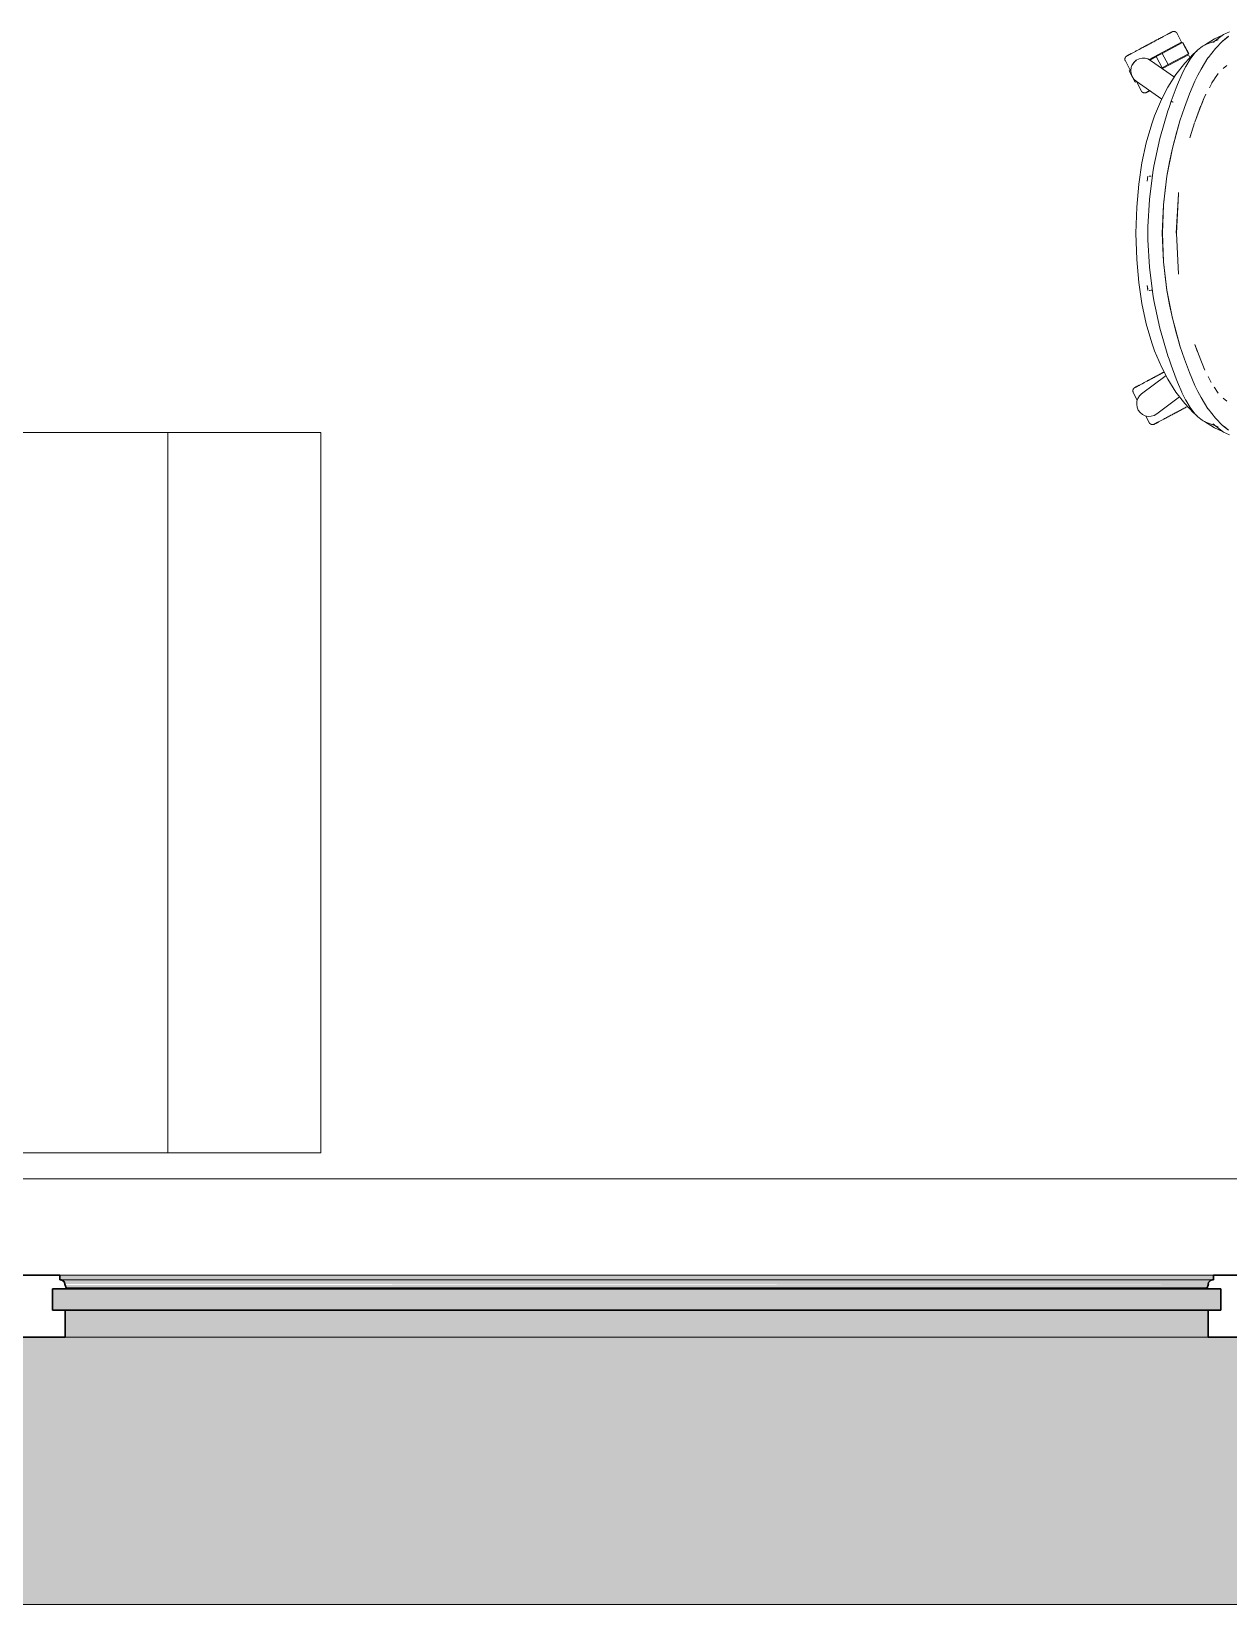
# Model space of a CAD drawing. Header units: millimetres. Extents: x 155927 to 326028, y -36033 to 97293.
# Drawn here: x 212196 to 213525, y 8897 to 10644 of the extents above; entities that cross this region are included whole.
import ezdxf

# ---------------------------------------------------------------- set-up
doc = ezdxf.new("R2010")
doc.units = ezdxf.units.MM
doc.header["$MEASUREMENT"] = 0
for name, color, linetype, lineweight in [('A-GLAZ', 7, 'CONTINUOUS', 9), ('G-IMPT', 8, 'CONTINUOUS', 9), ('I-FURN', 8, 'CONTINUOUS', 9), ('I-WALL', 7, 'CONTINUOUS', 9)]:
    doc.layers.add(name, color=color, linetype=linetype, lineweight=lineweight)

msp = doc.modelspace()

# ---------------------------------------------------------------- hatches: boundary and pattern name
at = {"layer": 'A-GLAZ'}
for points in [[(213504.8, 9257.5), (213508.6, 9257.5), (213508.6, 9262.5), (212227, 9262.5), (212227, 9257.5), (213502.8, 9257.5)], [(213516.6, 9223.6), (213516.6, 9247.5), (212219.1, 9247.5), (212219.1, 9223.6), (213285.6, 9223.6)], [(213502.8, 9252.6), (213504.6, 9256.2), (213504.8, 9257.5), (212229.9, 9257), (212232.6, 9253.9), (212233.3, 9252.6), (213502.4, 9252.6)], [(213285.6, 9248.6), (213501.4, 9248.6), (213502.6, 9252.6), (212233, 9251.5), (212234.3, 9248.6)], [(213501.4, 9247.5), (213501.4, 9248.6), (213285.6, 9247.5)], [(213502.6, 9193.6), (213502.6, 9223.6), (212233, 9223.6), (212233, 9193.6), (213285.6, 9193.6)], [(213667.8, 8896.6), (213667.8, 8933.6), (213567.8, 8933.6), (213567.8, 9198.3), (213563.5, 9198.3), (213563.5, 9193.6), (212172.2, 9193.6), (212172.2, 9198.3), (210996.5, 9198.3), (210996.5, 9193.6), (209605.2, 9193.6), (209605.2, 9198.3), (208429.5, 9198.3), (208429.5, 9193.6), (207038.2, 9193.6), (207038.2, 9198.3), (207033.8, 9198.3), (207033.8, 8896.6), (213567.8, 8896.6)]]:
    msp.add_hatch(color=256, dxfattribs=at).paths.add_polyline_path(points, flags=0)
h = msp.add_hatch(color=256, dxfattribs=at)
h.paths.add_polyline_path([(212231.4, 9255.8), (212228.6, 9257.5), (212229.9, 9256.4), (212231, 9255.9)], flags=0)
h.paths.add_polyline_path([(207097.4, 9255.8), (207094.6, 9257.5), (207095.9, 9256.4), (207097, 9255.9)], flags=0)
h.paths.add_polyline_path([(209664.4, 9255.8), (209661.6, 9257.5), (209662.9, 9256.4), (209664, 9255.9)], flags=0)

# ---------------------------------------------------------------- linework, layer by layer
at = {"layer": 'A-GLAZ', "lineweight": 30}
for p, q in [((212227, 9262.5), (212167.8, 9262.5)), ((212227, 9257.5), (212227, 9262.5)), ((213508.6, 9262.5), (213508.6, 9257.5)), ((213567.8, 9262.5), (213508.6, 9262.5)), ((213516.6, 9247.5), (212219.1, 9247.5)), ((212219.1, 9247.5), (212219.1, 9223.6)), ((212219.1, 9223.6), (212219.1, 9247.5)), ((212219.1, 9247.5), (212234.3, 9247.5)), ((212228.6, 9257.5), (212227, 9257.5)), ((212234.3, 9247.5), (212234.3, 9248.6)), ((213501.4, 9248.6), (213501.4, 9247.5)), ((213501.4, 9247.5), (213516.6, 9247.5)), ((213508.6, 9257.5), (213507.1, 9257.5)), ((213516.6, 9223.6), (213516.6, 9247.5)), ((213516.6, 9247.5), (213516.6, 9223.6)), ((212219.1, 9223.6), (213516.6, 9223.6)), ((212233, 9223.6), (212219.1, 9223.6)), ((212233, 9193.6), (212233, 9223.6)), ((213516.6, 9223.6), (213502.6, 9223.6)), ((213502.6, 9223.6), (213502.6, 9193.6)), ((212172.2, 9193.6), (212233, 9193.6)), ((213502.6, 9193.6), (213563.5, 9193.6))]:
    msp.add_line(p, q, dxfattribs=at)
at = {"layer": 'A-GLAZ'}
for p, q in [((213508.6, 9262.5), (212227, 9262.5)), ((212227, 9257.5), (212228.6, 9257.5)), ((212228.6, 9257.5), (213507.1, 9257.5)), ((212234.3, 9248.6), (213501.4, 9248.6)), ((213507.1, 9257.5), (213508.6, 9257.5)), ((212233, 9193.6), (213502.6, 9193.6)), ((207033.8, 8896.6), (213667.8, 8896.6))]:
    msp.add_line(p, q, dxfattribs=at)
at = {"layer": 'A-GLAZ', "lineweight": 30}
for centre, radius, start, end in [((212227.5, 9252.2), 5.36, 3.4261, 78.0476), ((212240.2, 9253), 7.4, 183.4261, 216.5739), ((213495.5, 9253), 7.4, 323.4261, 356.5739), ((213508.2, 9252.2), 5.36, 101.9524, 176.5739)]:
    msp.add_arc(centre, radius, start, end, dxfattribs=at)
at = {"layer": 'A-GLAZ'}
for points, knots in [([(212231, 9256.2), (212231, 9256.3), (212230.8, 9256.4), (212230.5, 9256.7), (212230.1, 9256.9), (212229.4, 9257.3), (212228.9, 9257.4), (212228.6, 9257.5)], [0.6, 0.6, 0.6, 0.6, 0.625, 0.7, 0.775, 0.85, 1, 1, 1, 1]), ([(212232.8, 9252.6), (212232.8, 9253), (212232.7, 9253.7), (212232.4, 9254.5), (212232.1, 9254.9), (212232, 9255.1), (212232, 9255.2)], [0, 0, 0, 0, 0.2, 0.3, 0.35, 0.4, 0.4, 0.4, 0.4]), ([(213503.7, 9255.2), (213503.6, 9255), (213503.4, 9254.6), (213503, 9253.7), (213502.9, 9253), (213502.8, 9252.6)], [-0.4, -0.4, -0.4, -0.4, -0.3, -0.2, 0, 0, 0, 0]), ([(213507.1, 9257.5), (213506.6, 9257.4), (213506, 9257.2), (213505.2, 9256.7), (213504.8, 9256.4), (213504.6, 9256.2)], [-1, -1, -1, -1, -0.8, -0.7, -0.6, -0.6, -0.6, -0.6])]:
    msp.add_open_spline(points, degree=3, knots=knots, dxfattribs=at)
for points in [[(212234.3, 9248.6), (212234, 9249), (212233.7, 9249.4), (212233.5, 9249.8)], [(213502.1, 9249.8), (213501.9, 9249.4), (213501.7, 9249), (213501.4, 9248.6)]]:
    msp.add_open_spline(points, degree=3, dxfattribs=at)
at = {"layer": 'G-IMPT'}
for p, q in [((213519.7, 10640.8), (213526.3, 10643.9)), ((213496, 10627.7), (213491.1, 10623.9)), ((213497.1, 10628.4), (213496, 10627.7)), ((213497.1, 10628.4), (213499.5, 10629.5)), ((213498.5, 10629), (213497.7, 10628.5)), ((213498.5, 10629), (213509.9, 10636.2)), ((213499.5, 10629.5), (213501.8, 10630.6)), ((213513.7, 10635.1), (213501.8, 10630.6)), ((213508, 10631.9), (213519.7, 10640.8)), ((213508, 10631.9), (213509.9, 10632.9)), ((213509.9, 10636.2), (213518.5, 10640.2)), ((213518.5, 10633.4), (213510.7, 10625.5)), ((213525.2, 10638.5), (213518.3, 10633.1)), ((213518.3, 10633.1), (213521.8, 10635.9)), ((213518.5, 10633.4), (213525.4, 10638.9)), ((213525.2, 10638.5), (213521.8, 10635.9)), ((213466.8, 10596.5), (213476.6, 10609.1)), ((213486.5, 10619.4), (213476.6, 10609.1)), ((213477.9, 10605.4), (213482.6, 10613.4)), ((213483.5, 10614.7), (213482.6, 10613.4)), ((213488.2, 10620.9), (213483.5, 10614.7)), ((213490.2, 10622.4), (213486.5, 10619.4)), ((213488.2, 10620.9), (213491.1, 10623.9)), ((213498.7, 10608.7), (213494.9, 10602.5)), ((213498.7, 10608.7), (213502.5, 10614.8)), ((213502.7, 10615.1), (213502.5, 10614.8)), ((213510.7, 10625.5), (213502.7, 10615.1)), ((213466.8, 10596.5), (213457.8, 10582.2)), ((213473.4, 10596.4), (213468.6, 10585.4)), ((213473.4, 10596.4), (213477.9, 10605.4)), ((213473.4, 10596.4), (213477.6, 10604.8)), ((213473.6, 10596.8), (213473.4, 10596.4)), ((213473.6, 10596.8), (213477.9, 10605.4)), ((213477.9, 10605.4), (213477.6, 10604.8)), ((213491.3, 10595.7), (213487.9, 10589)), ((213491.3, 10595.7), (213494.9, 10602.5)), ((213506.7, 10587.1), (213509.3, 10590.9)), ((213509.3, 10590.9), (213509.7, 10591.5)), ((213509.7, 10591.5), (213513.2, 10596.6)), ((213513.2, 10596.6), (213513.9, 10597.7)), ((213519.5, 10603.2), (213523.4, 10606.6)), ((213457.8, 10582.2), (213450.7, 10568.5)), ((213467.1, 10581.7), (213461.6, 10566.8)), ((213468.6, 10585.4), (213467.1, 10581.7)), ((213481.8, 10574.8), (213476.3, 10559.9)), ((213481.8, 10574.8), (213487.9, 10589)), ((213500.2, 10574.7), (213498, 10569.9)), ((213504.1, 10581.8), (213508.2, 10589.9)), ((213506.7, 10587.1), (213508.2, 10589.9)), ((213443.2, 10550.5), (213450.7, 10568.5)), ((213449, 10525.4), (213458, 10556.2)), ((213458, 10556.2), (213459.2, 10559.9)), ((213461.6, 10566.8), (213459.2, 10559.9)), ((213461.6, 10566.8), (213461.6, 10566.7)), ((213461.6, 10566.7), (213461.6, 10566.8)), ((213461.6, 10566.7), (213462, 10566.4)), ((213461.6, 10566.7), (213461.6, 10566.6)), ((213462, 10566.4), (213461.6, 10566.6)), ((213462.8, 10566), (213462, 10566.4)), ((213462.2, 10566.3), (213462, 10566.4)), ((213462.8, 10566), (213462.2, 10566.3)), ((213462.8, 10566), (213463.9, 10565.6)), ((213462.8, 10566), (213463.3, 10565.8)), ((213463.9, 10565.6), (213463.3, 10565.8)), ((213471.3, 10545), (213476.3, 10559.9)), ((213487.9, 10543.6), (213494.7, 10562)), ((213487.9, 10543.6), (213494.6, 10561.1)), ((213494.6, 10561.1), (213495.3, 10562.8)), ((213498, 10569.9), (213495.3, 10562.8)), ((213498, 10569.9), (213495.7, 10564.4)), ((213440.1, 10541.8), (213434, 10520.5)), ((213440.1, 10541.8), (213443.2, 10550.5)), ((213462.9, 10514.5), (213471.3, 10545)), ((213462.9, 10514.5), (213471.3, 10544.9)), ((213467.6, 10531.7), (213471.3, 10544.9)), ((213482.4, 10526.2), (213487.6, 10542.7)), ((213449, 10525.4), (213442.4, 10494.6)), ((213467.6, 10531.7), (213462.9, 10514.5)), ((213482.4, 10526.2), (213483.4, 10529.6)), ((213434, 10520.5), (213429.1, 10498.2)), ((213462.9, 10514.5), (213456.7, 10483.4)), ((213462.9, 10514.5), (213456.7, 10483.4)), ((213462.9, 10514.5), (213459.8, 10499.5)), ((213429.1, 10498.2), (213425.6, 10474.7)), ((213437.4, 10457.5), (213441.2, 10487.7)), ((213441.2, 10487.7), (213442.4, 10494.6)), ((213456.7, 10483.4), (213459.8, 10499.5)), ((213425.6, 10474.7), (213423.4, 10449.2)), ((213435.5, 10483.4), (213434.9, 10478)), ((213439.4, 10483.4), (213437.3, 10483.5)), ((213437.3, 10483.5), (213437.4, 10483.5)), ((213452.9, 10451.8), (213456.7, 10483.4)), ((213452.9, 10451.8), (213456.7, 10483.4)), ((213456.7, 10483.4), (213454.8, 10467.9)), ((213435.8, 10427.3), (213437.4, 10457.5)), ((213452.9, 10451.8), (213451.6, 10420)), ((213452.9, 10451.8), (213451.8, 10420)), ((213452.3, 10436.9), (213452.9, 10451.8)), ((213452.9, 10451.8), (213454.8, 10467.9)), ((213467.3, 10420), (213469.7, 10463.7)), ((213467.4, 10420), (213469.7, 10463.7)), ((213469.7, 10463.7), (213469.9, 10465.5)), ((213469.7, 10463.7), (213469.9, 10465.1)), ((213469.9, 10465.3), (213469.9, 10465.1)), ((213423.4, 10449.2), (213422.5, 10420)), ((213452.3, 10436.9), (213451.8, 10420)), ((213422.5, 10420), (213423.4, 10390.9)), ((213435.8, 10427.3), (213435.7, 10420)), ((213435.8, 10412.7), (213435.7, 10420)), ((213451.6, 10420), (213452.9, 10388.2)), ((213452.9, 10388.2), (213451.8, 10420)), ((213452.3, 10403.1), (213451.8, 10420)), ((213467.4, 10420), (213469.9, 10374.7)), ((213435.8, 10412.7), (213437.4, 10382.5)), ((213452.9, 10388.2), (213452.3, 10403.1)), ((213423.4, 10390.9), (213425.6, 10365.3)), ((213437.4, 10382.5), (213441.2, 10352.3)), ((213454.8, 10372.2), (213452.9, 10388.2)), ((213452.9, 10388.2), (213456.7, 10356.7)), ((213452.9, 10388.2), (213456.7, 10356.6)), ((213425.6, 10365.3), (213429.1, 10341.9)), ((213454.8, 10372.2), (213456.7, 10356.7)), ((213469.9, 10374.7), (213469.7, 10376.3)), ((213469.7, 10376.3), (213469.9, 10375)), ((213469.9, 10374.7), (213469.9, 10375)), ((213435.5, 10356.6), (213434.9, 10362)), ((213435.5, 10358.3), (213434.9, 10362)), ((213437.3, 10356.6), (213439.4, 10356.7)), ((213437.3, 10356.6), (213437.4, 10356.6)), ((213440.6, 10356.7), (213439.4, 10356.7)), ((213441.2, 10352.3), (213442.4, 10345.4)), ((213456.7, 10356.7), (213459.8, 10340.6)), ((213456.7, 10356.7), (213462.9, 10325.4)), ((213462.9, 10325.4), (213456.7, 10356.6)), ((213434, 10319.5), (213429.1, 10341.9)), ((213442.4, 10345.4), (213449, 10314.6)), ((213462.9, 10325.6), (213459.8, 10340.6)), ((213440.1, 10298.3), (213434, 10319.5)), ((213458, 10283.8), (213449, 10314.6)), ((213467.6, 10308.3), (213462.9, 10325.6)), ((213462.9, 10325.6), (213471.3, 10295.2)), ((213462.9, 10325.6), (213471.3, 10295.1)), ((213443.2, 10289.6), (213440.1, 10298.3)), ((213467.6, 10308.3), (213471.3, 10295.2)), ((213476.3, 10280.1), (213471.3, 10295.1)), ((213487.9, 10296.4), (213490.6, 10289)), ((213487.9, 10296.4), (213494.6, 10279)), ((213443.2, 10289.6), (213450.7, 10271.6)), ((213458, 10283.8), (213459.2, 10280.2)), ((213461.5, 10273.4), (213459.2, 10280.2)), ((213476.3, 10280.1), (213481.8, 10265.3)), ((213494.6, 10279), (213495.3, 10277.2)), ((213495.3, 10277.2), (213499, 10267.9)), ((213450.7, 10271.6), (213457.8, 10257.8)), ((213461.5, 10273.4), (213467.1, 10258.3)), ((213481.8, 10265.3), (213487.9, 10251)), ((213499, 10267.9), (213498, 10270.1)), ((213506.2, 10254.1), (213502.6, 10261)), ((213457.8, 10257.8), (213466.8, 10243.5)), ((213466.8, 10243.5), (213476.6, 10230.9)), ((213468.6, 10254.6), (213467.1, 10258.3)), ((213473.4, 10243.7), (213468.6, 10254.6)), ((213473.4, 10243.7), (213473.6, 10243.2)), ((213477.6, 10235.2), (213473.6, 10243.2)), ((213491.3, 10244.3), (213487.9, 10251)), ((213491.3, 10244.3), (213494.9, 10237.5)), ((213509.7, 10248.6), (213509.3, 10249.2)), ((213513.2, 10243.5), (213509.7, 10248.6)), ((213513.2, 10243.5), (213513.9, 10242.4)), ((213486.5, 10220.6), (213476.6, 10230.9)), ((213477.6, 10235.2), (213477.9, 10234.6)), ((213477.9, 10234.6), (213482.6, 10226.6)), ((213483.5, 10225.3), (213482.6, 10226.6)), ((213488.2, 10219.2), (213483.5, 10225.3)), ((213498.7, 10231.3), (213494.9, 10237.5)), ((213498.7, 10231.3), (213502.5, 10225.2)), ((213502.5, 10225.2), (213502.7, 10224.9)), ((213510.7, 10214.5), (213502.7, 10224.9)), ((213519.5, 10236.8), (213523.4, 10233.5)), ((213486.5, 10220.6), (213490.2, 10217.6)), ((213491.1, 10216.2), (213488.2, 10219.2)), ((213496, 10212.3), (213491.1, 10216.2)), ((213496, 10212.3), (213497.1, 10211.7)), ((213497.1, 10211.7), (213499.5, 10210.5)), ((213509.9, 10203.9), (213498.5, 10211)), ((213499.5, 10210.5), (213501.8, 10209.4)), ((213513.7, 10204.9), (213501.8, 10209.4)), ((213508, 10208.2), (213509.9, 10207.1)), ((213508, 10208.2), (213519.7, 10199.2)), ((213510.7, 10214.5), (213518.5, 10206.6)), ((213518.3, 10206.9), (213525.2, 10201.5)), ((213518.3, 10206.9), (213521.8, 10204.1)), ((213525.4, 10201.2), (213518.5, 10206.6)), ((213518.5, 10199.9), (213509.9, 10203.9)), ((213526.3, 10196.2), (213519.7, 10199.2)), ((213525.2, 10201.5), (213521.8, 10204.1))]:
    msp.add_line(p, q, dxfattribs=at)
at = {"layer": 'I-FURN'}
for p, q in [((213461.3, 10643.1), (213461, 10642.9)), ((213461.2, 10643), (213461.5, 10643.2)), ((213461.6, 10643.3), (213461.3, 10643.1)), ((213461.5, 10643.2), (213461.8, 10643.3)), ((213461.9, 10643.4), (213461.6, 10643.3)), ((213461.8, 10643.3), (213462, 10643.5)), ((213462.1, 10643.5), (213461.9, 10643.4)), ((213462, 10643.5), (213462.2, 10643.6)), ((213462.3, 10643.6), (213462.1, 10643.5)), ((213462.2, 10643.6), (213462.4, 10643.7)), ((213462.4, 10643.7), (213462.3, 10643.6)), ((213462.5, 10643.8), (213462.4, 10643.7)), ((213462.4, 10643.7), (213462.5, 10643.7)), ((213462.5, 10643.7), (213462.6, 10643.8)), ((213462.6, 10643.8), (213462.5, 10643.8)), ((213462.6, 10643.8), (213462.8, 10643.9)), ((213462.6, 10643.8), (213462.6, 10643.8)), ((213462.6, 10643.8), (213462.6, 10643.8)), ((213462.6, 10643.8), (213462.6, 10643.8)), ((213462.8, 10643.9), (213462.9, 10643.9)), ((213462.9, 10643.9), (213463.1, 10644)), ((213463.1, 10644), (213463.2, 10644.1)), ((213463.2, 10644.1), (213463.4, 10644.1)), ((213463.4, 10644.1), (213463.5, 10644.1)), ((213463.5, 10644.1), (213463.7, 10644.2)), ((213463.7, 10644.2), (213463.8, 10644.2)), ((213463.8, 10644.2), (213464, 10644.2)), ((213464, 10644.2), (213464.2, 10644.3)), ((213464.2, 10644.3), (213464.3, 10644.3)), ((213464.3, 10644.3), (213464.5, 10644.3)), ((213464.5, 10644.3), (213464.6, 10644.3)), ((213464.6, 10644.3), (213464.8, 10644.3)), ((213464.8, 10644.3), (213465, 10644.2)), ((213465, 10644.2), (213465.1, 10644.2)), ((213465.1, 10644.2), (213465.3, 10644.2)), ((213465.3, 10644.2), (213465.4, 10644.2)), ((213465.4, 10644.2), (213465.6, 10644.1)), ((213465.6, 10644.1), (213465.7, 10644.1)), ((213465.7, 10644.1), (213465.9, 10644)), ((213465.9, 10644), (213466.1, 10644)), ((213466.1, 10644), (213466.2, 10643.9)), ((213466.2, 10643.9), (213466.3, 10643.8)), ((213466.3, 10643.8), (213466.5, 10643.8)), ((213466.5, 10643.8), (213466.6, 10643.7)), ((213466.6, 10643.7), (213466.8, 10643.6)), ((213466.8, 10643.6), (213466.9, 10643.5)), ((213466.9, 10643.5), (213467, 10643.4)), ((213467, 10643.4), (213467.1, 10643.3)), ((213467.1, 10643.3), (213467.3, 10643.2)), ((213467.3, 10643.2), (213467.4, 10643.1)), ((213428.9, 10625.9), (213427.9, 10625.4)), ((213428.4, 10625.6), (213429.3, 10626.1)), ((213429.8, 10626.4), (213428.9, 10625.9)), ((213429.3, 10626.1), (213430.3, 10626.6)), ((213430.8, 10626.9), (213429.8, 10626.4)), ((213430.3, 10626.6), (213431.2, 10627.1)), ((213431.8, 10627.4), (213430.8, 10626.9)), ((213431.2, 10627.1), (213432.2, 10627.6)), ((213432.8, 10627.9), (213431.8, 10627.4)), ((213432.2, 10627.6), (213433.2, 10628.2)), ((213433.7, 10628.4), (213432.8, 10627.9)), ((213433.2, 10628.2), (213434.2, 10628.7)), ((213434.7, 10629), (213433.7, 10628.4)), ((213434.2, 10628.7), (213435.2, 10629.2)), ((213435.7, 10629.5), (213434.7, 10629)), ((213435.2, 10629.2), (213436.2, 10629.8)), ((213436.7, 10630), (213435.7, 10629.5)), ((213436.2, 10629.8), (213437.2, 10630.3)), ((213437.8, 10630.6), (213436.7, 10630)), ((213473.2, 10632.4), (213437, 10613.2)), ((213437.2, 10630.3), (213438.2, 10630.8)), ((213438.8, 10631.1), (213437.8, 10630.6)), ((213438.2, 10630.8), (213439.2, 10631.4)), ((213439.8, 10631.6), (213438.8, 10631.1)), ((213439.2, 10631.4), (213440.2, 10631.9)), ((213440.8, 10632.2), (213439.8, 10631.6)), ((213440.2, 10631.9), (213441.2, 10632.4)), ((213441.8, 10632.7), (213440.8, 10632.2)), ((213441.2, 10632.4), (213442.2, 10632.9)), ((213442.7, 10633.2), (213441.8, 10632.7)), ((213442.2, 10632.9), (213443.2, 10633.5)), ((213443.7, 10633.7), (213442.7, 10633.2)), ((213443.2, 10633.5), (213444.2, 10634)), ((213444.7, 10634.3), (213443.7, 10633.7)), ((213444.2, 10634), (213445.1, 10634.5)), ((213445.6, 10634.8), (213444.7, 10634.3)), ((213445.1, 10634.5), (213446.1, 10635)), ((213446.6, 10635.3), (213445.6, 10634.8)), ((213446.1, 10635), (213447, 10635.5)), ((213447.5, 10635.8), (213446.6, 10635.3)), ((213447, 10635.5), (213447.9, 10636)), ((213448.4, 10636.3), (213447.5, 10635.8)), ((213447.9, 10636), (213448.9, 10636.5)), ((213449.3, 10636.7), (213448.4, 10636.3)), ((213448.9, 10636.5), (213449.7, 10636.9)), ((213450.2, 10637.2), (213449.3, 10636.7)), ((213449.7, 10636.9), (213450.6, 10637.4)), ((213451.1, 10637.7), (213450.2, 10637.2)), ((213450.6, 10637.4), (213451.5, 10637.9)), ((213451.9, 10638.1), (213451.1, 10637.7)), ((213451.6, 10619.8), (213474.3, 10631.9)), ((213452.7, 10638.5), (213451.9, 10638.1)), ((213453.5, 10638.9), (213452.7, 10638.5)), ((213454.3, 10639.4), (213453.5, 10638.9)), ((213455, 10639.7), (213454.3, 10639.4)), ((213455.7, 10640.1), (213455, 10639.7)), ((213456.4, 10640.5), (213455.7, 10640.1)), ((213457, 10640.8), (213456.4, 10640.5)), ((213457.6, 10641.2), (213457, 10640.8)), ((213458.2, 10641.5), (213457.6, 10641.2)), ((213457.9, 10641.3), (213458.5, 10641.6)), ((213458.8, 10641.8), (213458.2, 10641.5)), ((213458.5, 10641.6), (213459, 10641.9)), ((213459.3, 10642), (213458.8, 10641.8)), ((213459, 10641.9), (213459.5, 10642.1)), ((213459.8, 10642.3), (213459.3, 10642)), ((213459.5, 10642.1), (213460, 10642.4)), ((213460.2, 10642.5), (213459.8, 10642.3)), ((213460, 10642.4), (213460.4, 10642.6)), ((213460.6, 10642.7), (213460.2, 10642.5)), ((213460.4, 10642.6), (213460.8, 10642.8)), ((213461, 10642.9), (213460.6, 10642.7)), ((213460.8, 10642.8), (213461.2, 10643)), ((213467.4, 10643.1), (213467.5, 10643)), ((213467.5, 10643), (213467.6, 10642.8)), ((213467.6, 10642.8), (213467.7, 10642.7)), ((213467.7, 10642.7), (213467.8, 10642.6)), ((213467.8, 10642.6), (213467.9, 10642.4)), ((213467.9, 10642.4), (213468, 10642.3)), ((213468, 10642.3), (213468.1, 10642.2)), ((213468.1, 10642.2), (213468.1, 10642.1)), ((213473.2, 10632.4), (213468.1, 10642.1)), ((213474.3, 10631.9), (213480.9, 10619.5)), ((213481.1, 10619.6), (213474.5, 10632)), ((213410.2, 10614), (213410.3, 10614.1)), ((213410.2, 10613.8), (213410.2, 10614)), ((213410.2, 10613.6), (213410.2, 10613.8)), ((213410.2, 10613.5), (213410.2, 10613.6)), ((213410.2, 10613.3), (213410.2, 10613.5)), ((213410.2, 10613.1), (213410.2, 10613.3)), ((213410.2, 10613), (213410.2, 10613.1)), ((213410.3, 10612.8), (213410.2, 10613)), ((213410.3, 10614.4), (213410.4, 10614.6)), ((213410.3, 10614.3), (213410.3, 10614.4)), ((213410.3, 10614.1), (213410.3, 10614.3)), ((213410.3, 10612.7), (213410.3, 10612.8)), ((213410.3, 10612.5), (213410.3, 10612.7)), ((213410.4, 10612.4), (213410.3, 10612.5)), ((213410.4, 10614.7), (213410.5, 10614.9)), ((213410.4, 10614.6), (213410.4, 10614.7)), ((213410.4, 10612.2), (213410.4, 10612.4)), ((213410.5, 10612.1), (213410.4, 10612.2)), ((213410.5, 10615), (213410.6, 10615.2)), ((213410.5, 10614.9), (213410.5, 10615)), ((213410.5, 10611.9), (213410.5, 10612.1)), ((213410.6, 10611.8), (213410.5, 10611.9)), ((213410.6, 10615.3), (213410.7, 10615.5)), ((213410.6, 10615.2), (213410.6, 10615.3)), ((213410.7, 10611.6), (213410.6, 10611.8)), ((213410.7, 10615.5), (213410.8, 10615.6)), ((213410.7, 10611.6), (213415.8, 10601.9)), ((213410.8, 10615.6), (213410.9, 10615.8)), ((213410.9, 10615.8), (213411, 10615.9)), ((213411, 10615.9), (213411.1, 10616)), ((213411.1, 10616), (213411.2, 10616.1)), ((213411.2, 10616.1), (213411.3, 10616.3)), ((213411.3, 10616.3), (213411.4, 10616.4)), ((213411.4, 10616.4), (213411.5, 10616.5)), ((213411.5, 10616.5), (213411.6, 10616.6)), ((213411.6, 10616.6), (213411.8, 10616.7)), ((213411.8, 10616.7), (213411.9, 10616.8)), ((213411.9, 10616.8), (213412, 10616.9)), ((213412, 10616.9), (213412.2, 10617)), ((213412.2, 10617), (213412.3, 10617)), ((213412.3, 10617), (213412.3, 10617.1)), ((213412.3, 10617.1), (213412.4, 10617.1)), ((213412.4, 10617.1), (213412.3, 10617.1)), ((213412.4, 10617.1), (213412.5, 10617.2)), ((213412.4, 10617.1), (213412.4, 10617.1)), ((213412.5, 10617.1), (213412.4, 10617.1)), ((213412.4, 10617.1), (213412.4, 10617.1)), ((213412.5, 10617.2), (213412.7, 10617.2)), ((213412.6, 10617.2), (213412.5, 10617.1)), ((213412.8, 10617.3), (213412.6, 10617.2)), ((213412.7, 10617.2), (213412.8, 10617.3)), ((213412.8, 10617.3), (213413.1, 10617.4)), ((213413, 10617.4), (213412.8, 10617.3)), ((213413.2, 10617.5), (213413, 10617.4)), ((213413.1, 10617.4), (213413.3, 10617.6)), ((213413.5, 10617.7), (213413.2, 10617.5)), ((213413.3, 10617.6), (213413.6, 10617.7)), ((213413.8, 10617.8), (213413.5, 10617.7)), ((213413.6, 10617.7), (213414, 10617.9)), ((213414.2, 10618), (213413.8, 10617.8)), ((213414, 10617.9), (213414.3, 10618.1)), ((213414.5, 10618.2), (213414.2, 10618)), ((213414.3, 10618.1), (213414.7, 10618.3)), ((213415, 10618.5), (213414.5, 10618.2)), ((213414.7, 10618.3), (213415.2, 10618.6)), ((213415.4, 10618.7), (213415, 10618.5)), ((213415.2, 10618.6), (213415.7, 10618.8)), ((213415.9, 10619), (213415.4, 10618.7)), ((213415.7, 10618.8), (213416.2, 10619.1)), ((213416.5, 10619.3), (213415.9, 10619)), ((213416.2, 10619.1), (213416.7, 10619.4)), ((213417, 10619.6), (213416.5, 10619.3)), ((213416.7, 10619.4), (213417.3, 10619.7)), ((213417.7, 10619.9), (213417, 10619.6)), ((213418.3, 10620.2), (213417.7, 10619.9)), ((213418.9, 10620.6), (213418.3, 10620.2)), ((213418.4, 10607.2), (213420.4, 10610)), ((213419.6, 10620.9), (213418.9, 10620.6)), ((213421.2, 10610.8), (213418.9, 10608.1)), ((213420.4, 10621.3), (213419.6, 10620.9)), ((213421.1, 10621.7), (213420.4, 10621.3)), ((213420.4, 10610), (213422.9, 10612.2)), ((213421.9, 10622.1), (213421.1, 10621.7)), ((213422.6, 10612), (213421.2, 10610.8)), ((213422.7, 10622.6), (213421.9, 10622.1)), ((213423.5, 10623), (213422.7, 10622.6)), ((213422.9, 10612.2), (213425.9, 10613.7)), ((213424.4, 10623.5), (213423.5, 10623)), ((213425.2, 10623.9), (213424.4, 10623.5)), ((213426.1, 10624.4), (213425.2, 10623.9)), ((213425.9, 10613.7), (213429.2, 10614.5)), ((213427, 10624.9), (213426.1, 10624.4)), ((213426.5, 10624.6), (213427.4, 10625.1)), ((213427.9, 10625.4), (213427, 10624.9)), ((213427.4, 10625.1), (213428.4, 10625.6)), ((213429.2, 10614.5), (213432.6, 10614.5)), ((213432.6, 10614.5), (213435.8, 10613.7)), ((213435.8, 10613.7), (213438.8, 10612.1)), ((213437.9, 10612.5), (213445, 10616.3)), ((213438.8, 10612.1), (213465.2, 10593.6)), ((213445, 10616.3), (213451.6, 10619.8)), ((213445, 10616.3), (213451.6, 10603.9)), ((213451.6, 10619.8), (213458.2, 10607.5)), ((213480.7, 10618.3), (213452, 10603.1)), ((213480.9, 10619.5), (213458.2, 10607.5)), ((213482.4, 10615.2), (213480.7, 10618.3)), ((213415, 10600.4), (213416.4, 10601.1)), ((213415, 10600.4), (213421.6, 10588)), ((213416.2, 10602.1), (213415.8, 10601.9)), ((213416.4, 10601.1), (213416.3, 10601.1)), ((213416.8, 10600.4), (213416.4, 10601.1)), ((213416.8, 10600.7), (213417.2, 10604.1)), ((213417.2, 10597.4), (213416.8, 10600.7)), ((213417.2, 10604.1), (213418.4, 10607.2)), ((213418.3, 10594.2), (213417.2, 10597.4)), ((213420.2, 10591.4), (213418.3, 10594.2)), ((213422.7, 10589.2), (213420.2, 10591.4)), ((213458.2, 10607.5), (213451.6, 10603.9)), ((213423, 10588.7), (213421.6, 10588)), ((213451.3, 10569.1), (213422.7, 10589.2)), ((213422.9, 10588.7), (213423, 10588.7)), ((213423.3, 10587.8), (213428.5, 10578.1)), ((213428.6, 10577.9), (213428.5, 10578.1)), ((213428.5, 10578.1), (213428.5, 10578.1)), ((213428.7, 10577.8), (213428.6, 10577.9)), ((213428.8, 10577.7), (213428.7, 10577.8)), ((213428.9, 10577.5), (213428.8, 10577.7)), ((213429, 10577.4), (213428.9, 10577.5)), ((213429.1, 10577.3), (213429, 10577.4)), ((213429.2, 10577.2), (213429.1, 10577.3)), ((213429.3, 10577.1), (213429.2, 10577.2)), ((213429.4, 10577), (213429.3, 10577.1)), ((213429.5, 10576.9), (213429.4, 10577)), ((213429.7, 10576.8), (213429.5, 10576.9)), ((213429.8, 10576.7), (213429.7, 10576.8)), ((213429.9, 10576.6), (213429.8, 10576.7)), ((213430.1, 10576.5), (213429.9, 10576.6)), ((213430.2, 10576.4), (213430.1, 10576.5)), ((213430.4, 10576.3), (213430.2, 10576.4)), ((213430.5, 10576.3), (213430.4, 10576.3)), ((213430.7, 10576.2), (213430.5, 10576.3)), ((213430.8, 10576.2), (213430.7, 10576.2)), ((213431, 10576.1), (213430.8, 10576.2)), ((213431.1, 10576.1), (213431, 10576.1)), ((213431.3, 10576.1), (213431.1, 10576.1)), ((213431.4, 10576), (213431.3, 10576.1)), ((213431.6, 10576), (213431.4, 10576)), ((213431.8, 10576), (213431.6, 10576)), ((213431.9, 10576), (213431.8, 10576)), ((213432.1, 10576), (213431.9, 10576)), ((213432.2, 10576), (213432.1, 10576)), ((213432.4, 10576), (213432.2, 10576)), ((213432.6, 10576), (213432.4, 10576)), ((213432.7, 10576), (213432.6, 10576)), ((213432.9, 10576.1), (213432.7, 10576)), ((213433, 10576.1), (213432.9, 10576.1)), ((213433.2, 10576.1), (213433, 10576.1)), ((213433.4, 10576.2), (213433.2, 10576.1)), ((213433.5, 10576.2), (213433.4, 10576.2)), ((213433.7, 10576.3), (213433.5, 10576.2)), ((213433.8, 10576.4), (213433.7, 10576.3)), ((213433.9, 10576.4), (213433.8, 10576.4)), ((213434, 10576.5), (213433.9, 10576.5)), ((213433.9, 10576.5), (213433.9, 10576.4)), ((213433.9, 10576.4), (213434, 10576.5)), ((213434.1, 10576.5), (213434, 10576.5)), ((213434, 10576.5), (213434, 10576.5)), ((213434, 10576.5), (213434.1, 10576.5)), ((213434.2, 10576.6), (213434.1, 10576.5)), ((213434.1, 10576.5), (213434.3, 10576.6)), ((213434.4, 10576.7), (213434.2, 10576.6)), ((213434.3, 10576.6), (213434.4, 10576.7)), ((213434.6, 10576.8), (213434.4, 10576.7)), ((213434.4, 10576.7), (213434.7, 10576.8)), ((213434.8, 10576.9), (213434.6, 10576.8)), ((213434.7, 10576.8), (213434.9, 10577)), ((213435.1, 10577.1), (213434.8, 10576.9)), ((213434.9, 10577), (213435.2, 10577.1)), ((213435.4, 10577.2), (213435.1, 10577.1)), ((213435.2, 10577.1), (213435.6, 10577.3)), ((213435.8, 10577.4), (213435.4, 10577.2)), ((213435.6, 10577.3), (213435.9, 10577.5)), ((213436.1, 10577.6), (213435.8, 10577.4)), ((213435.9, 10577.5), (213436.3, 10577.7)), ((213436.6, 10577.8), (213436.1, 10577.6)), ((213436.3, 10577.7), (213436.8, 10578)), ((213437, 10578.1), (213436.6, 10577.8)), ((213436.8, 10578), (213437.3, 10578.2)), ((213437.5, 10578.4), (213437, 10578.1)), ((213437.3, 10578.2), (213437.8, 10578.5)), ((213438.1, 10578.6), (213437.5, 10578.4)), ((213428.8, 10241.8), (213455.9, 10262.2)), ((213439.1, 10258.1), (213440.1, 10258.6)), ((213440.6, 10258.9), (213439.6, 10258.4)), ((213440.1, 10258.6), (213441, 10259.2)), ((213441.6, 10259.4), (213440.6, 10258.9)), ((213441, 10259.2), (213442, 10259.7)), ((213442.6, 10260), (213441.6, 10259.4)), ((213442, 10259.7), (213443, 10260.2)), ((213443.6, 10260.5), (213442.6, 10260)), ((213443, 10260.2), (213444, 10260.7)), ((213444.6, 10261), (213443.6, 10260.5)), ((213444, 10260.7), (213445, 10261.3)), ((213445.6, 10261.6), (213444.6, 10261)), ((213445, 10261.3), (213446, 10261.8)), ((213446.6, 10262.1), (213445.6, 10261.6)), ((213446, 10261.8), (213447, 10262.3)), ((213447.6, 10262.6), (213446.6, 10262.1)), ((213447, 10262.3), (213448, 10262.9)), ((213448.6, 10263.2), (213447.6, 10262.6)), ((213448, 10262.9), (213449, 10263.4)), ((213449.6, 10263.7), (213448.6, 10263.2)), ((213449, 10263.4), (213450, 10263.9)), ((213450.6, 10264.2), (213449.6, 10263.7)), ((213450, 10263.9), (213451, 10264.5)), ((213451.6, 10264.8), (213450.6, 10264.2)), ((213451, 10264.5), (213452, 10265)), ((213452.5, 10265.3), (213451.6, 10264.8)), ((213452, 10265), (213453, 10265.5)), ((213453.5, 10265.8), (213452.5, 10265.3)), ((213453, 10265.5), (213454, 10266)), ((213419, 10245.3), (213419.1, 10245.5)), ((213419, 10245.2), (213419, 10245.3)), ((213419, 10245), (213419, 10245.2)), ((213419, 10244.8), (213419, 10245)), ((213419, 10244.7), (213419, 10244.8)), ((213419.1, 10244.5), (213419, 10244.7)), ((213419.1, 10246), (213419.2, 10246.1)), ((213419.1, 10245.8), (213419.1, 10246)), ((213419.1, 10245.6), (213419.1, 10245.8)), ((213419.1, 10245.5), (213419.1, 10245.6)), ((213419.1, 10244.4), (213419.1, 10244.5)), ((213419.1, 10244.2), (213419.1, 10244.4)), ((213419.2, 10244), (213419.1, 10244.2)), ((213419.2, 10246.3), (213419.3, 10246.4)), ((213419.2, 10246.1), (213419.2, 10246.3)), ((213419.2, 10243.9), (213419.2, 10244)), ((213419.2, 10243.7), (213419.2, 10243.9)), ((213419.3, 10243.6), (213419.2, 10243.7)), ((213419.3, 10246.6), (213419.4, 10246.7)), ((213419.3, 10246.4), (213419.3, 10246.6)), ((213419.4, 10243.4), (213419.3, 10243.6)), ((213419.4, 10246.7), (213419.5, 10246.9)), ((213419.4, 10243.3), (213419.4, 10243.4)), ((213419.5, 10243.1), (213419.4, 10243.3)), ((213419.5, 10247), (213419.6, 10247.1)), ((213419.5, 10246.9), (213419.5, 10247)), ((213419.5, 10243.1), (213424, 10234.7)), ((213419.6, 10247.1), (213419.7, 10247.3)), ((213419.7, 10247.3), (213419.8, 10247.4)), ((213419.8, 10247.4), (213419.9, 10247.5)), ((213419.9, 10247.5), (213420, 10247.7)), ((213420, 10247.7), (213420.1, 10247.8)), ((213420.1, 10247.8), (213420.2, 10247.9)), ((213420.2, 10247.9), (213420.3, 10248)), ((213420.3, 10248), (213420.5, 10248.1)), ((213420.5, 10248.1), (213420.6, 10248.2)), ((213420.6, 10248.2), (213420.7, 10248.3)), ((213420.7, 10248.3), (213420.9, 10248.4)), ((213420.9, 10248.4), (213421, 10248.5)), ((213421, 10248.5), (213421.1, 10248.6)), ((213421.1, 10248.6), (213421.2, 10248.6)), ((213421.2, 10248.6), (213421.3, 10248.7)), ((213421.3, 10248.7), (213421.2, 10248.6)), ((213421.2, 10248.6), (213421.2, 10248.6)), ((213421.2, 10248.6), (213421.2, 10248.6)), ((213421.2, 10248.6), (213421.2, 10248.6)), ((213421.2, 10248.6), (213421.2, 10248.6)), ((213421.3, 10248.7), (213421.5, 10248.8)), ((213421.4, 10248.7), (213421.3, 10248.7)), ((213421.6, 10248.8), (213421.4, 10248.7)), ((213421.5, 10248.8), (213421.7, 10248.9)), ((213421.8, 10248.9), (213421.6, 10248.8)), ((213421.7, 10248.9), (213421.9, 10249)), ((213422, 10249), (213421.8, 10248.9)), ((213421.9, 10249), (213422.1, 10249.1)), ((213422.3, 10249.2), (213422, 10249)), ((213422.1, 10249.1), (213422.4, 10249.3)), ((213422.6, 10249.4), (213422.3, 10249.2)), ((213422.4, 10249.3), (213422.8, 10249.4)), ((213423, 10249.6), (213422.6, 10249.4)), ((213422.8, 10249.4), (213423.2, 10249.6)), ((213423.4, 10249.8), (213423, 10249.6)), ((213423.2, 10249.6), (213423.6, 10249.9)), ((213423.8, 10250), (213423.4, 10249.8)), ((213423.6, 10249.9), (213424, 10250.1)), ((213424.3, 10250.2), (213423.8, 10250)), ((213424, 10250.1), (213424.5, 10250.4)), ((213424.8, 10250.5), (213424.3, 10250.2)), ((213424.5, 10250.4), (213425, 10250.6)), ((213425.3, 10250.8), (213424.8, 10250.5)), ((213425, 10250.6), (213425.6, 10250.9)), ((213425.9, 10251.1), (213425.3, 10250.8)), ((213425.6, 10250.9), (213426.1, 10251.2)), ((213426.5, 10251.4), (213425.9, 10251.1)), ((213426.4, 10239.4), (213428.8, 10241.8)), ((213427.1, 10251.7), (213426.5, 10251.4)), ((213427.8, 10252.1), (213427.1, 10251.7)), ((213428.5, 10252.5), (213427.8, 10252.1)), ((213429.2, 10252.9), (213428.5, 10252.5)), ((213429.9, 10253.3), (213429.2, 10252.9)), ((213430.7, 10253.7), (213429.9, 10253.3)), ((213431.5, 10254.1), (213430.7, 10253.7)), ((213432.3, 10254.5), (213431.5, 10254.1)), ((213433.2, 10255), (213432.3, 10254.5)), ((213434, 10255.4), (213433.2, 10255)), ((213434.9, 10255.9), (213434, 10255.4)), ((213435.8, 10256.4), (213434.9, 10255.9)), ((213435.4, 10256.1), (213436.3, 10256.6)), ((213436.8, 10256.9), (213435.8, 10256.4)), ((213436.3, 10256.6), (213437.2, 10257.1)), ((213437.7, 10257.4), (213436.8, 10256.9)), ((213437.2, 10257.1), (213438.1, 10257.6)), ((213438.7, 10257.9), (213437.7, 10257.4)), ((213438.1, 10257.6), (213439.1, 10258.1)), ((213439.6, 10258.4), (213438.7, 10257.9)), ((213423.3, 10230), (213423.5, 10233.4)), ((213423.8, 10226.7), (213423.3, 10230)), ((213423.5, 10233.4), (213424.6, 10236.6)), ((213425.1, 10223.6), (213423.8, 10226.7)), ((213424.6, 10236.6), (213426.4, 10239.4)), ((213471, 10238.5), (213445.7, 10219.4)), ((213471.6, 10223.3), (213472.6, 10223.9)), ((213473.2, 10224.1), (213472.2, 10223.6)), ((213472.6, 10223.9), (213473.6, 10224.4)), ((213474.1, 10224.7), (213473.2, 10224.1)), ((213473.6, 10224.4), (213474.6, 10224.9)), ((213475.1, 10225.2), (213474.1, 10224.7)), ((213474.6, 10224.9), (213475.5, 10225.4)), ((213476.1, 10225.7), (213475.1, 10225.2)), ((213475.5, 10225.4), (213476.5, 10225.9)), ((213477, 10226.2), (213476.1, 10225.7)), ((213476.5, 10225.9), (213477.4, 10226.4)), ((213477.9, 10226.7), (213477, 10226.2)), ((213477.4, 10226.4), (213478.4, 10226.9)), ((213478.9, 10227.2), (213477.9, 10226.7)), ((213478.4, 10226.9), (213479.3, 10227.4)), ((213427.2, 10220.9), (213425.1, 10223.6)), ((213429.8, 10218.8), (213427.2, 10220.9)), ((213432.8, 10217.3), (213429.8, 10218.8)), ((213436.1, 10216.6), (213432.8, 10217.3)), ((213433.3, 10217.2), (213437.3, 10209.6)), ((213439.5, 10216.8), (213436.1, 10216.6)), ((213437.4, 10209.5), (213437.3, 10209.6)), ((213437.3, 10209.6), (213437.3, 10209.6)), ((213437.5, 10209.3), (213437.4, 10209.5)), ((213437.6, 10209.2), (213437.5, 10209.3)), ((213437.7, 10209.1), (213437.6, 10209.2)), ((213437.8, 10208.9), (213437.7, 10209.1)), ((213437.9, 10208.8), (213437.8, 10208.9)), ((213438, 10208.7), (213437.9, 10208.8)), ((213438.1, 10208.6), (213438, 10208.7)), ((213438.2, 10208.5), (213438.1, 10208.6)), ((213438.4, 10208.4), (213438.2, 10208.5)), ((213438.5, 10208.3), (213438.4, 10208.4)), ((213438.6, 10208.2), (213438.5, 10208.3)), ((213438.8, 10208.1), (213438.6, 10208.2)), ((213438.9, 10208), (213438.8, 10208.1)), ((213439, 10207.9), (213438.9, 10208)), ((213439.2, 10207.9), (213439, 10207.9)), ((213439.3, 10207.8), (213439.2, 10207.9)), ((213439.5, 10207.8), (213439.3, 10207.8)), ((213442.7, 10217.7), (213439.5, 10216.8)), ((213439.6, 10207.7), (213439.5, 10207.8)), ((213439.8, 10207.7), (213439.6, 10207.7)), ((213439.9, 10207.6), (213439.8, 10207.7)), ((213440.1, 10207.6), (213439.9, 10207.6)), ((213440.3, 10207.6), (213440.1, 10207.6)), ((213440.4, 10207.5), (213440.3, 10207.6)), ((213440.6, 10207.5), (213440.4, 10207.5)), ((213440.7, 10207.5), (213440.6, 10207.5)), ((213440.9, 10207.5), (213440.7, 10207.5)), ((213441.1, 10207.5), (213440.9, 10207.5)), ((213441.2, 10207.5), (213441.1, 10207.5)), ((213441.4, 10207.5), (213441.2, 10207.5)), ((213441.5, 10207.6), (213441.4, 10207.5)), ((213441.7, 10207.6), (213441.5, 10207.6)), ((213441.9, 10207.6), (213441.7, 10207.6)), ((213442, 10207.7), (213441.9, 10207.6)), ((213442.2, 10207.7), (213442, 10207.7)), ((213442.3, 10207.8), (213442.2, 10207.7)), ((213442.5, 10207.8), (213442.3, 10207.8)), ((213442.6, 10207.9), (213442.5, 10207.8)), ((213442.8, 10208), (213442.6, 10207.9)), ((213445.7, 10219.4), (213442.7, 10217.7)), ((213442.8, 10208), (213442.9, 10208.1)), ((213442.9, 10208), (213442.8, 10208)), ((213442.8, 10208), (213442.8, 10208)), ((213442.8, 10208), (213442.8, 10208)), ((213442.8, 10208), (213442.8, 10208)), ((213442.8, 10208), (213442.8, 10208)), ((213443, 10208.1), (213442.9, 10208)), ((213442.9, 10208.1), (213443.1, 10208.1)), ((213443.2, 10208.2), (213443, 10208.1)), ((213443.1, 10208.1), (213443.3, 10208.2)), ((213443.4, 10208.3), (213443.2, 10208.2)), ((213443.3, 10208.2), (213443.5, 10208.4)), ((213443.6, 10208.4), (213443.4, 10208.3)), ((213443.5, 10208.4), (213443.7, 10208.5)), ((213443.9, 10208.6), (213443.6, 10208.4)), ((213443.7, 10208.5), (213444, 10208.7)), ((213444.2, 10208.7), (213443.9, 10208.6)), ((213444, 10208.7), (213444.4, 10208.8)), ((213444.6, 10208.9), (213444.2, 10208.7)), ((213444.4, 10208.8), (213444.7, 10209)), ((213445, 10209.1), (213444.6, 10208.9)), ((213444.7, 10209), (213445.2, 10209.2)), ((213445.4, 10209.4), (213445, 10209.1)), ((213445.2, 10209.2), (213445.6, 10209.5)), ((213445.9, 10209.6), (213445.4, 10209.4)), ((213445.6, 10209.5), (213446.1, 10209.7)), ((213446.4, 10209.9), (213445.9, 10209.6)), ((213446.1, 10209.7), (213446.6, 10210)), ((213446.9, 10210.2), (213446.4, 10209.9)), ((213446.6, 10210), (213447.2, 10210.3)), ((213447.5, 10210.5), (213446.9, 10210.2)), ((213447.2, 10210.3), (213447.7, 10210.6)), ((213447.7, 10210.6), (213448.4, 10210.9)), ((213448.4, 10210.9), (213449, 10211.3)), ((213449, 10211.3), (213449.7, 10211.7)), ((213449.7, 10211.7), (213450.4, 10212)), ((213450.4, 10212), (213451.1, 10212.4)), ((213451.1, 10212.4), (213451.9, 10212.8)), ((213451.9, 10212.8), (213452.7, 10213.2)), ((213452.7, 10213.2), (213453.5, 10213.7)), ((213453.5, 10213.7), (213454.3, 10214.1)), ((213454.8, 10214.4), (213453.9, 10213.9)), ((213454.3, 10214.1), (213455.2, 10214.6)), ((213455.6, 10214.8), (213454.8, 10214.4)), ((213455.2, 10214.6), (213456.1, 10215)), ((213456.5, 10215.3), (213455.6, 10214.8)), ((213456.1, 10215), (213456.9, 10215.5)), ((213457.4, 10215.8), (213456.5, 10215.3)), ((213456.9, 10215.5), (213457.9, 10216)), ((213458.4, 10216.3), (213457.4, 10215.8)), ((213457.9, 10216), (213458.8, 10216.5)), ((213459.3, 10216.8), (213458.4, 10216.3)), ((213458.8, 10216.5), (213459.7, 10217)), ((213460.2, 10217.3), (213459.3, 10216.8)), ((213459.7, 10217), (213460.7, 10217.5)), ((213461.2, 10217.8), (213460.2, 10217.3)), ((213460.7, 10217.5), (213461.7, 10218)), ((213462.2, 10218.3), (213461.2, 10217.8)), ((213461.7, 10218), (213462.6, 10218.5)), ((213463.2, 10218.8), (213462.2, 10218.3)), ((213462.6, 10218.5), (213463.6, 10219.1)), ((213464.2, 10219.4), (213463.2, 10218.8)), ((213463.6, 10219.1), (213464.6, 10219.6)), ((213465.2, 10219.9), (213464.2, 10219.4)), ((213464.6, 10219.6), (213465.6, 10220.1)), ((213466.2, 10220.4), (213465.2, 10219.9)), ((213465.6, 10220.1), (213466.6, 10220.7)), ((213467.2, 10221), (213466.2, 10220.4)), ((213466.6, 10220.7), (213467.6, 10221.2)), ((213468.2, 10221.5), (213467.2, 10221)), ((213467.6, 10221.2), (213468.6, 10221.7)), ((213469.2, 10222), (213468.2, 10221.5)), ((213468.6, 10221.7), (213469.6, 10222.3)), ((213470.2, 10222.6), (213469.2, 10222)), ((213469.6, 10222.3), (213470.6, 10222.8)), ((213471.2, 10223.1), (213470.2, 10222.6)), ((213470.6, 10222.8), (213471.6, 10223.3)), ((213472.2, 10223.6), (213471.2, 10223.1)), ((212347, 10198.6), (212047, 10198.6)), ((212347, 9398.6), (212347, 10198.6)), ((212517, 10198.6), (212347, 10198.6)), ((212517, 9398.6), (212517, 10198.6)), ((212047, 9398.6), (212347, 9398.6)), ((212347, 9398.6), (212517, 9398.6))]:
    msp.add_line(p, q, dxfattribs=at)
for points in [[(213419.8, 10609.3), (213420.1, 10609.7), (213420.4, 10610.1), (213420.9, 10610.5)], [(213416.8, 10600.4), (213416.8, 10600.6), (213416.8, 10601.1), (213416.8, 10601.8), (213416.9, 10602.2)]]:
    msp.add_open_spline(points, degree=3, dxfattribs=at)
msp.add_open_spline([(213417.4, 10604.8), (213417.6, 10605.2), (213417.8, 10605.9), (213418.1, 10606.5), (213418.2, 10606.7)], degree=3, knots=[-0.6, -0.6, -0.6, -0.6, -0.5, -0.4680239, -0.4680239, -0.4680239, -0.4680239], dxfattribs=at)
at = {"layer": 'I-WALL'}
msp.add_line((212167.8, 9369.6), (213567.8, 9369.6), dxfattribs=at)

doc.saveas('drawing.dxf')
